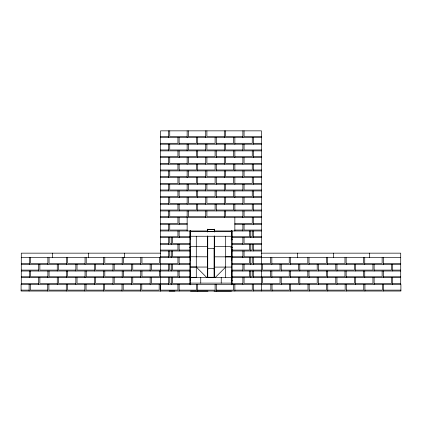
<?xml version="1.0" encoding="UTF-8"?>
<svg xmlns="http://www.w3.org/2000/svg" width="422" height="422" viewBox="0 0 422 422"><rect width="100%" height="100%" fill="white"/><g stroke="black" fill="none" stroke-linecap="round" stroke-linejoin="round"><path stroke-width="0.63" d="M215.41 277.349L225.691 267.068M207.566 268.983L210.989 268.228L214.413 268.983M160.539 136.623L168.563 136.623M187.146 136.623L169.739 136.623L169.739 130.852M205.725 136.623L188.317 136.623L188.317 130.852M224.304 136.623L206.896 136.623L206.896 130.852M242.882 136.623L225.475 136.623L225.475 130.852M261.461 136.623L244.053 136.623L244.053 130.852M160.539 137.525L261.461 137.525M160.539 143.295L177.947 143.295L177.947 137.525M179.118 143.295L196.525 143.295L196.525 137.525M197.696 143.295L215.104 143.295L215.104 137.525M216.275 143.295L233.682 143.295L233.682 137.525M234.854 143.295L252.261 143.295L252.261 137.525M253.437 143.295L261.461 143.295M160.539 144.197L261.461 144.197M160.539 149.968L168.563 149.968M187.146 149.968L169.739 149.968L169.739 144.197M205.725 149.968L188.317 149.968L188.317 144.197M224.304 149.968L206.896 149.968L206.896 144.197M242.882 149.968L225.475 149.968L225.475 144.197M261.461 149.968L244.053 149.968L244.053 144.197M160.539 150.87L261.461 150.87M160.539 156.646L177.947 156.646L177.947 150.87M179.118 156.646L196.525 156.646L196.525 150.87M197.696 156.646L215.104 156.646L215.104 150.87M216.275 156.646L233.682 156.646L233.682 150.87M234.854 156.646L252.261 156.646L252.261 150.87M253.437 156.646L261.461 156.646M160.539 157.548L261.461 157.548M160.539 163.319L168.563 163.319M187.146 163.319L169.739 163.319L169.739 157.548M205.725 163.319L188.317 163.319L188.317 157.548M224.304 163.319L206.896 163.319L206.896 157.548M242.882 163.319L225.475 163.319L225.475 157.548M261.461 163.319L244.053 163.319L244.053 157.548M160.539 164.221L261.461 164.221M160.539 169.992L177.947 169.992L177.947 164.221M179.118 169.992L196.525 169.992L196.525 164.221M197.696 169.992L215.104 169.992L215.104 164.221M216.275 169.992L233.682 169.992L233.682 164.221M234.854 169.992L252.261 169.992L252.261 164.221M253.437 169.992L261.461 169.992M160.539 170.894L261.461 170.894M160.539 176.665L168.563 176.665M187.146 176.665L169.739 176.665L169.739 170.894M205.725 176.665L188.317 176.665L188.317 170.894M224.304 176.665L206.896 176.665L206.896 170.894M242.882 176.665L225.475 176.665L225.475 170.894M261.461 176.665L244.053 176.665L244.053 170.894M160.539 177.567L261.461 177.567M160.539 183.343L177.947 183.343L177.947 177.567M179.118 183.343L196.525 183.343L196.525 177.567M197.696 183.343L215.104 183.343L215.104 177.567M216.275 183.343L233.682 183.343L233.682 177.567M234.854 183.343L252.261 183.343L252.261 177.567M253.437 183.343L261.461 183.343M160.539 184.245L261.461 184.245M160.539 190.016L168.563 190.016M187.146 190.016L169.739 190.016L169.739 184.245M205.725 190.016L188.317 190.016L188.317 184.245M224.304 190.016L206.896 190.016L206.896 184.245M242.882 190.016L225.475 190.016L225.475 184.245M261.461 190.016L244.053 190.016L244.053 184.245M160.539 190.918L261.461 190.918M160.539 196.689L177.947 196.689L177.947 190.918M179.118 196.689L196.525 196.689L196.525 190.918M197.696 196.689L215.104 196.689L215.104 190.918M216.275 196.689L233.682 196.689L233.682 190.918M234.854 196.689L252.261 196.689L252.261 190.918M253.437 196.689L261.461 196.689M160.539 197.591L261.461 197.591M160.539 203.367L168.563 203.367M187.146 203.367L169.739 203.367L169.739 197.591M205.725 203.367L188.317 203.367L188.317 197.591M224.304 203.367L206.896 203.367L206.896 197.591M242.882 203.367L225.475 203.367L225.475 197.591M261.461 203.367L244.053 203.367L244.053 197.591M160.539 204.264L261.461 204.264M160.539 210.04L177.947 210.04L177.947 204.264M179.118 210.04L196.525 210.04L196.525 204.264M197.696 210.04L215.104 210.04L215.104 204.264M216.275 210.04L233.682 210.04L233.682 204.264M234.854 210.04L252.261 210.04L252.261 204.264M253.437 210.04L261.461 210.04M160.539 210.942L261.461 210.942M160.539 216.713L168.563 216.713M187.146 216.713L169.739 216.713L169.739 210.942M205.725 216.713L188.317 216.713L188.317 210.942M224.304 216.713L206.896 216.713L206.896 210.942M242.882 216.713L225.475 216.713L225.475 210.942M261.461 216.713L244.053 216.713L244.053 210.942M160.539 217.615L261.461 217.615M160.539 223.386L177.947 223.386L177.947 217.615M179.118 223.386L187.146 223.386M234.854 223.386L252.261 223.386L252.261 217.615M253.437 223.386L261.461 223.386M160.539 224.288L187.146 224.288M234.854 224.288L261.461 224.288M207.392 229.452L214.587 229.452M160.539 230.064L168.563 230.064M187.146 230.064L169.739 230.064L169.739 224.288M234.854 230.064L242.882 230.064M261.461 230.064L244.053 230.064L244.053 224.288M160.539 230.966L207.561 230.966M214.418 230.966L261.461 230.966M190.517 231.699L231.462 231.699M190.517 236.251L231.462 236.251M160.539 236.737L177.947 236.737L177.947 230.966M179.118 236.737L189.853 236.737M232.147 236.737L249.555 236.737L249.555 230.966M250.731 236.737L252.261 236.737L252.261 230.966M253.437 236.737L261.461 236.737M160.539 237.639L189.853 237.639M232.147 237.639L261.461 237.639M231.156 239.77L232.438 239.77M160.539 243.41L168.563 243.41M171.269 243.41L169.739 243.41L169.739 237.639M189.853 243.41L172.445 243.41L172.445 237.639M232.147 243.41L242.882 243.41M261.461 243.41L244.053 243.41L244.053 237.639M160.539 244.312L189.853 244.312M232.147 244.312L261.461 244.312M190.517 246.49L207.793 246.49M214.186 246.49L231.462 246.49M189.404 247.767L190.712 247.767M230.728 247.767L232.627 247.767M231.314 250.024L232.622 250.024M160.539 250.082L177.947 250.082L177.947 244.312M179.118 250.082L189.853 250.082M232.147 250.082L249.555 250.082L249.555 244.312M250.731 250.082L252.261 250.082L252.261 244.312M253.437 250.082L261.461 250.082M160.539 250.984L189.853 250.984M232.147 250.984L261.461 250.984M160.539 253.153L21.279 253.153L21.279 284.359M261.461 253.153L400.721 253.153L400.721 284.359M160.539 256.761L168.563 256.761M171.269 256.761L169.739 256.761L169.739 250.984M189.853 256.761L172.445 256.761L172.445 250.984M190.517 256.771L207.745 256.819M214.239 256.834L231.462 256.834L225.691 256.845M232.147 256.761L242.882 256.761M261.461 256.761L244.053 256.761L244.053 250.984M21.279 257.663L189.853 257.663M232.147 257.663L400.721 257.663M21.279 263.433L29.308 263.433M47.886 263.433L30.479 263.433L30.479 257.663M66.465 263.433L49.057 263.433L49.057 257.663M85.049 263.433L67.641 263.433L67.641 257.663M103.627 263.433L86.22 263.433L86.22 257.663M122.206 263.433L104.798 263.433L104.798 257.663M140.784 263.433L123.377 263.433L123.377 257.663M160.539 263.433L177.947 263.433L177.947 257.663M179.118 263.433L189.853 263.433M232.147 263.433L249.555 263.433L249.555 257.663M250.731 263.433L252.261 263.433L252.261 257.663M253.437 263.433L261.461 263.433M261.635 263.433L270.66 263.433L270.66 257.663M271.837 263.433L289.244 263.433L289.244 257.663M290.415 263.433L307.823 263.433L307.823 257.663M308.994 263.433L326.401 263.433L326.401 257.663M327.572 263.433L344.98 263.433L344.98 257.663M346.151 263.433L363.558 263.433L363.558 257.663M364.735 263.433L382.142 263.433L382.142 257.663M383.313 263.433L400.721 263.433M21.279 264.336L189.853 264.336M232.147 264.336L400.721 264.336M190.517 267.01L196.288 267.01M190.517 267.068L207.745 267.052M214.239 267.115L231.462 267.068M21.279 270.106L38.687 270.106M57.265 270.106L39.858 270.106L39.858 264.336M75.849 270.106L58.442 270.106L58.442 264.336M94.428 270.106L77.02 270.106L77.02 264.336M113.006 270.106L95.599 270.106L95.599 264.336M131.585 270.106L114.177 270.106L114.177 264.336M150.163 270.106L132.756 270.106L132.756 264.336M160.365 270.106L151.34 270.106L151.34 264.336M160.539 270.106L168.563 270.106M171.269 270.106L169.739 270.106L169.739 264.336M189.853 270.106L172.445 270.106L172.445 264.336M232.147 270.106L242.882 270.106M261.461 270.106L244.053 270.106L244.053 264.336M281.216 270.106L298.623 270.106L298.623 264.336M299.794 270.106L317.202 270.106L317.202 264.336M318.373 270.106L335.78 270.106L335.78 264.336M336.951 270.106L354.359 270.106L354.359 264.336M355.535 270.106L372.942 270.106L372.942 264.336M374.114 270.106L391.521 270.106L391.521 264.336M392.692 270.106L400.721 270.106M21.279 271.008L189.853 271.008M232.147 271.008L400.721 271.008M21.279 276.779L29.308 276.779M47.886 276.779L30.479 276.779L30.479 271.008M66.465 276.779L49.057 276.779L49.057 271.008M85.049 276.779L67.641 276.779L67.641 271.008M103.627 276.779L86.22 276.779L86.22 271.008M122.206 276.779L104.798 276.779L104.798 271.008M140.784 276.779L123.377 276.779L123.377 271.008M160.539 276.779L177.947 276.779L177.947 271.008M179.118 276.779L189.853 276.779M232.147 276.779L249.555 276.779L249.555 271.008M250.731 276.779L252.261 276.779L252.261 271.008M253.437 276.779L261.461 276.779M261.635 276.779L270.66 276.779L270.66 271.008M271.837 276.779L289.244 276.779L289.244 271.008M290.415 276.779L307.823 276.779L307.823 271.008M308.994 276.779L326.401 276.779L326.401 271.008M327.572 276.779L344.98 276.779L344.98 271.008M346.151 276.779L363.558 276.779L363.558 271.008M364.735 276.779L382.142 276.779L382.142 271.008M383.313 276.779L400.721 276.779M190.517 277.291L196.288 277.291M207.123 277.243L214.212 277.243M190.517 277.349L231.462 277.349M21.279 277.681L189.853 277.681M232.147 277.681L400.721 277.681M231.156 280.83L232.438 280.83M190.517 283.125L231.462 283.125M21.279 283.457L38.687 283.457M57.265 283.457L39.858 283.457L39.858 277.681M75.849 283.457L58.442 283.457L58.442 277.681M94.428 283.457L77.02 283.457L77.02 277.681M113.006 283.457L95.599 283.457L95.599 277.681M131.585 283.457L114.177 283.457L114.177 277.681M150.163 283.457L132.756 283.457L132.756 277.681M160.365 283.457L151.34 283.457L151.34 277.681M160.539 283.457L168.563 283.457M171.269 283.457L169.739 283.457L169.739 277.681M189.853 283.457L172.445 283.457L172.445 277.681M232.147 283.457L242.882 283.457M261.461 283.457L244.053 283.457L244.053 277.681M281.216 283.457L298.623 283.457L298.623 277.681M299.794 283.457L317.202 283.457L317.202 277.681M318.373 283.457L335.78 283.457L335.78 277.681M336.951 283.457L354.359 283.457L354.359 277.681M355.535 283.457L372.942 283.457L372.942 277.681M374.114 283.457L391.521 283.457L391.521 277.681M392.692 283.457L400.721 283.457M160.418 284.359L21.1 284.359L21.1 291.032L400.9 291.032L400.9 284.359L160.539 284.359M21.1 290.13L29.129 290.13M47.707 290.13L30.3 290.13L30.3 284.359M66.286 290.13L48.878 290.13L48.878 284.359M84.864 290.13L67.457 290.13L67.457 284.359M103.448 290.13L86.041 290.13L86.041 284.359M122.027 290.13L104.619 290.13L104.619 284.359M140.605 290.13L123.198 290.13L123.198 284.359M160.539 290.13L177.947 290.13L177.947 284.359M179.118 290.13L196.525 290.13L196.525 284.359M197.696 290.13L215.104 290.13L215.104 284.359M216.275 290.13L233.682 290.13L233.682 284.359M234.854 290.13L252.261 290.13L252.261 284.359M253.437 290.13L270.845 290.13L270.845 284.359M272.016 290.13L289.423 290.13L289.423 284.359M290.594 290.13L308.002 290.13L308.002 284.359M309.173 290.13L326.581 290.13L326.581 284.359M327.752 290.13L345.159 290.13L345.159 284.359M346.335 290.13L363.743 290.13L363.743 284.359M364.914 290.13L382.321 290.13L382.321 284.359M383.492 290.13L400.9 290.13M169.148 291.074L174.924 291.074M190.507 291.148L207.977 291.148M214.054 291.148L231.472 291.148M196.288 267.052L206.569 277.333M392.692 264.336L392.692 271.008M392.692 277.681L392.692 284.359M383.492 284.359L383.492 291.032M383.313 257.663L383.313 264.336M383.313 271.008L383.313 277.681M374.114 264.336L374.114 271.008M374.114 277.681L374.114 284.359M369.693 253.153L369.693 257.663M364.914 284.359L364.914 291.032M364.735 257.663L364.735 264.336M364.735 271.008L364.735 277.681M355.535 264.336L355.535 271.008M355.535 277.681L355.535 284.359M346.335 284.359L346.335 291.032M346.151 257.663L346.151 264.336M346.151 271.008L346.151 277.681M336.951 264.336L336.951 271.008M336.951 277.681L336.951 284.359M333.617 253.153L333.617 257.663M327.752 284.359L327.752 291.032M327.572 257.663L327.572 264.336M327.572 271.008L327.572 277.681M318.373 264.336L318.373 271.008M318.373 277.681L318.373 284.359M309.173 284.359L309.173 291.032M308.994 257.663L308.994 264.336M308.994 271.008L308.994 277.681M299.794 264.336L299.794 271.008M299.794 277.681L299.794 284.359M297.542 253.153L297.542 257.663M290.594 284.359L290.594 291.032M290.415 257.663L290.415 264.336M290.415 271.008L290.415 277.681M281.216 264.336L281.216 271.008M281.216 277.681L281.216 284.359M280.044 264.336L280.044 270.106L262.637 270.106L262.637 264.336M280.044 277.681L280.044 283.457L262.637 283.457L262.637 277.681M272.016 284.359L272.016 291.032M271.837 257.663L271.837 264.336M271.837 271.008L271.837 277.681M261.461 291.032L261.461 130.852L160.539 130.852L160.539 291.032M253.437 137.525L253.437 144.197M253.437 150.87L253.437 157.548M253.437 164.221L253.437 170.894M253.437 177.567L253.437 184.245M253.437 190.918L253.437 197.591M253.437 204.264L253.437 210.942M253.437 217.615L253.437 224.288M253.437 230.966L253.437 237.639M253.437 244.312L253.437 250.984M253.437 257.663L253.437 264.336M253.437 271.008L253.437 277.681M253.437 284.359L253.437 291.032M250.731 230.966L250.731 237.639M250.731 244.312L250.731 250.984M250.731 257.663L250.731 264.336M250.731 271.008L250.731 277.681M242.882 130.852L242.882 137.525M242.882 144.197L242.882 150.87M242.882 157.548L242.882 164.221M242.882 170.894L242.882 177.567M242.882 184.245L242.882 190.918M242.882 197.591L242.882 204.264M242.882 210.942L242.882 217.615M242.882 224.288L242.882 230.966M242.882 237.639L242.882 244.312M242.882 250.984L242.882 257.663M242.882 264.336L242.882 271.008M242.882 277.681L242.882 284.359M234.854 137.525L234.854 144.197M234.854 150.87L234.854 157.548M234.854 164.221L234.854 170.894M234.854 177.567L234.854 184.245M234.854 190.918L234.854 197.591M234.854 204.264L234.854 210.942M234.854 217.615L234.854 230.966M234.854 284.359L234.854 291.032M232.147 230.966L232.147 284.359M231.81 230.739L231.81 239.733M231.81 249.982L231.81 260.263M231.81 270.513L231.81 280.794M231.462 230.423L231.462 284.813M225.691 236.251L225.691 277.349M224.304 130.852L224.304 137.525M224.304 144.197L224.304 150.87M224.304 157.548L224.304 164.221M224.304 170.894L224.304 177.567M224.304 184.245L224.304 190.918M224.304 197.591L224.304 204.264M224.304 210.942L224.304 217.615M221.228 277.349L221.228 283.125M216.275 137.525L216.275 144.197M216.275 150.87L216.275 157.548M216.275 164.221L216.275 170.894M216.275 177.567L216.275 184.245M216.275 190.918L216.275 197.591M216.275 204.264L216.275 210.942M216.275 284.359L216.275 291.032M214.418 229.141L214.418 232.068M214.418 235.993L214.418 248.421L207.561 248.421L207.561 235.993M214.239 236.104L214.239 277.349M214.139 248.416L214.139 277.243M207.745 236.104L207.745 277.333M207.645 248.416L207.645 277.243M207.561 229.141L207.561 232.068M205.725 130.852L205.725 137.525M205.725 144.197L205.725 150.87M205.725 157.548L205.725 164.221M205.725 170.894L205.725 177.567M205.725 184.245L205.725 190.918M205.725 197.591L205.725 204.264M205.725 210.942L205.725 217.615M200.751 277.349L200.751 283.125M197.696 137.525L197.696 144.197M197.696 150.87L197.696 157.548M197.696 164.221L197.696 170.894M197.696 177.567L197.696 184.245M197.696 190.918L197.696 197.591M197.696 204.264L197.696 210.942M197.696 284.359L197.696 291.032M196.288 236.251L196.288 277.333M190.517 230.423L190.517 284.813M190.253 230.728L190.253 239.722M190.253 249.972L190.253 260.253M190.253 270.502L190.253 280.783M189.853 230.966L189.853 284.359M187.146 130.852L187.146 137.525M187.146 144.197L187.146 150.87M187.146 157.548L187.146 164.221M187.146 170.894L187.146 177.567M187.146 184.245L187.146 190.918M187.146 197.591L187.146 204.264M187.146 210.942L187.146 230.966M179.118 137.525L179.118 144.197M179.118 150.87L179.118 157.548M179.118 164.221L179.118 170.894M179.118 177.567L179.118 184.245M179.118 190.918L179.118 197.591M179.118 204.264L179.118 210.942M179.118 217.615L179.118 224.288M179.118 230.966L179.118 237.639M179.118 244.312L179.118 250.984M179.118 257.663L179.118 264.336M179.118 271.008L179.118 277.681M179.118 284.359L179.118 291.032M171.269 237.639L171.269 244.312M171.269 250.984L171.269 257.663M171.269 264.336L171.269 271.008M171.269 277.681L171.269 284.359M168.563 130.852L168.563 137.525M168.563 144.197L168.563 150.87M168.563 157.548L168.563 164.221M168.563 170.894L168.563 177.567M168.563 184.245L168.563 190.918M168.563 197.591L168.563 204.264M168.563 210.942L168.563 217.615M168.563 224.288L168.563 230.966M168.563 237.639L168.563 244.312M168.563 250.984L168.563 257.663M168.563 264.336L168.563 271.008M168.563 277.681L168.563 284.359M160.355 284.359L160.355 291.032M159.363 257.663L159.363 263.433L141.956 263.433L141.956 257.663M159.363 271.008L159.363 276.779L141.956 276.779L141.956 271.008M159.184 284.359L159.184 290.13L141.776 290.13L141.776 284.359M150.163 264.336L150.163 271.008M150.163 277.681L150.163 284.359M140.784 257.663L140.784 264.336M140.784 271.008L140.784 277.681M140.605 284.359L140.605 291.032M131.585 264.336L131.585 271.008M131.585 277.681L131.585 284.359M124.458 253.153L124.458 257.663M122.206 257.663L122.206 264.336M122.206 271.008L122.206 277.681M122.027 284.359L122.027 291.032M113.006 264.336L113.006 271.008M113.006 277.681L113.006 284.359M103.627 257.663L103.627 264.336M103.627 271.008L103.627 277.681M103.448 284.359L103.448 291.032M94.428 264.336L94.428 271.008M94.428 277.681L94.428 284.359M88.383 253.153L88.383 257.663M85.049 257.663L85.049 264.336M85.049 271.008L85.049 277.681M84.864 284.359L84.864 291.032M75.849 264.336L75.849 271.008M75.849 277.681L75.849 284.359M66.465 257.663L66.465 264.336M66.465 271.008L66.465 277.681M66.286 284.359L66.286 291.032M57.265 264.336L57.265 271.008M57.265 277.681L57.265 284.359M52.307 253.153L52.307 257.663M47.886 257.663L47.886 264.336M47.886 271.008L47.886 277.681M47.707 284.359L47.707 291.032M38.687 264.336L38.687 271.008M38.687 277.681L38.687 284.359M29.308 257.663L29.308 264.336M29.308 271.008L29.308 277.681M29.129 284.359L29.129 291.032M214.239 229.631L207.745 229.631L207.745 231.578L214.239 231.562L214.239 229.631"/></g></svg>
